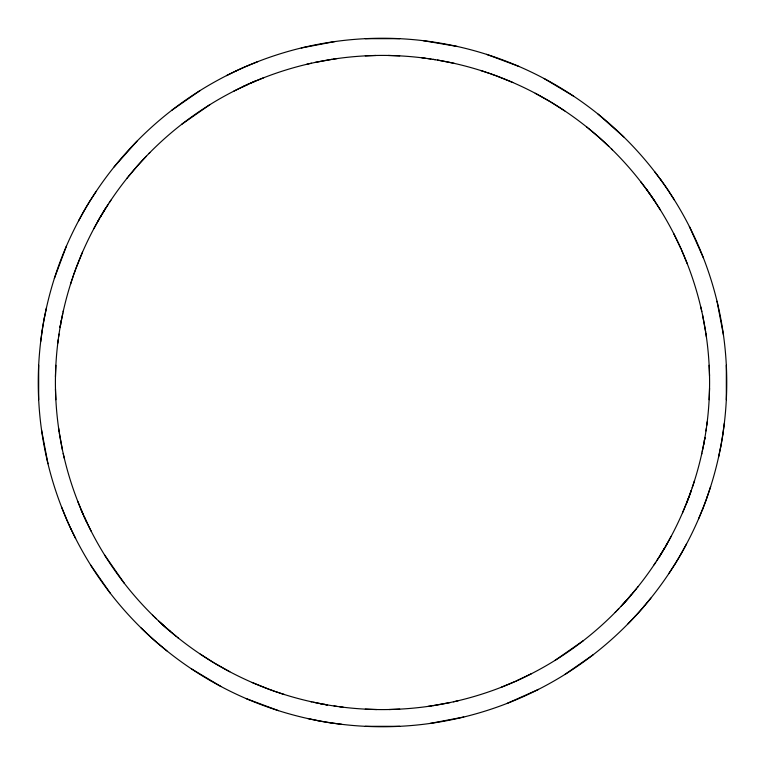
<?xml version="1.0" encoding="UTF-8"?>
<svg xmlns="http://www.w3.org/2000/svg" width="765" height="765" viewBox="0 0 765 765"><rect width="100%" height="100%" fill="white"/><g stroke="black" fill="none" stroke-linecap="round" stroke-linejoin="round"><path stroke-width="1.15" d="M55.463 376.763L55.864 365.288M709.538 388.238A327.085 327.085 0 0 1 214.009 662.853A327.085 327.085 0 0 1 223.954 96.409A327.085 327.085 0 0 1 709.538 388.238L709.136 399.713M38.68 365.288L38.68 399.713M726.32 399.713L726.32 365.288M40.679 341.697L42.104 331.159M724.321 423.303L722.896 433.841M57.777 343.275L58.245 339.574M707.223 421.725L706.755 425.426M58.589 336.992L59.02 334.047M705.98 430.953L706.411 428.008M44.313 318.173L46.464 307.76M720.687 446.827L718.536 457.241M61.238 321.051L62.778 313.487M703.762 443.949L702.222 451.513M63.113 311.929L63.399 310.647M701.888 453.071L701.601 454.353M694.553 480.535L693.004 485.345M70.447 284.465L71.996 279.655M710.647 486.54L707.281 496.628M54.353 278.46L66.383 246.206M692.172 487.812L692.727 486.167M72.359 278.603L73.44 275.429M73.803 274.377L75.668 269.213M76.041 268.18L82.486 252.211M702.681 508.974L698.617 518.794M686.597 502.968L682.514 512.789M78.499 220.97L83.634 211.666M686.501 544.03L681.366 553.334M93.865 228.63L98.369 220.463M671.135 536.37L666.631 544.537M90.385 200.354L96.151 191.422M674.615 564.647L668.849 573.578M105.121 209.151L108.123 204.446M659.879 555.849L656.877 560.554M109.299 202.648L110.906 200.229M655.701 562.352L654.094 564.771M638.067 586.64L637.245 587.663M126.933 178.36L127.755 177.337M650.91 598.058L644.12 606.243M114.09 166.942L136.964 141.209M128.348 176.61L137.308 166.024M636.241 588.897L631.297 594.835M138.035 165.192L146.287 156.251M621.19 606.138L622.538 604.685M635.371 616.093L628.036 623.791M617.231 610.298L618.713 608.749M148.888 153.564L149.806 152.627M616.112 611.436L615.194 612.373M181.63 124.36L209.868 104.681M583.37 640.64L555.132 660.319M171.8 110.256L200.047 90.576M593.2 654.744L564.952 674.424M226.459 75.639L236.012 70.973M233.774 91.178L243.021 86.646M531.522 673.669L515.993 681.108M538.541 689.361L507.109 703.408M514.988 681.548L501.324 687.247M248.042 65.599L257.891 61.592M255.051 81.262L263.676 77.753M301.257 47.975L335.08 41.53M463.743 717.025L429.92 723.47M306.66 64.327L308.477 63.906M456.523 701.094L458.34 700.673M309.385 63.686L311.565 63.208M453.435 701.792L455.615 701.314M314.836 62.491L332.192 59.316M450.164 702.509L432.808 705.684M333.301 59.135L336.992 58.589M428.008 706.411L431.699 705.865M365.288 55.864L375.911 55.482M399.713 709.136L389.089 709.518M365.288 38.68L399.713 38.68M399.713 726.32L365.288 726.32M388.238 55.463L399.713 55.864M376.763 709.538L365.288 709.136M341.697 724.321L331.159 722.896M423.303 40.679L457.241 46.464M343.275 707.223L339.574 706.755M421.725 57.777L425.426 58.245M427.635 58.551L430.953 59.02M334.047 705.98L336.992 706.411M433.124 59.364L435.295 59.718M437.465 60.062L452.163 62.921M321.051 703.762L313.487 702.222M318.173 720.687L307.76 718.536M311.929 701.888L310.647 701.601M453.071 63.113L454.353 63.399M480.535 70.447L485.345 71.996M284.465 694.553L279.655 693.004M486.54 54.353L518.794 66.383M278.46 710.647L246.206 698.617M486.397 72.359L489.571 73.44M275.429 691.56L278.603 692.641M490.623 73.803L495.787 75.668M269.213 689.332L274.377 691.197M496.82 76.041L512.789 82.486M268.18 688.959L252.211 682.514M535.213 93.254L550.226 101.688M229.787 671.747L214.774 663.312M544.03 78.499L573.578 96.151M220.97 686.501L191.422 668.849M551.163 102.261L564.771 110.906M213.837 662.739L200.229 654.094M178.36 638.067L177.337 637.245M586.64 126.933L587.663 127.755M166.942 650.91L158.757 644.12M598.058 114.09L623.791 136.964M588.39 128.348L598.976 137.308M176.103 636.241L170.165 631.297M599.808 138.035L608.749 146.287M148.907 635.371L141.209 628.036M158.862 621.19L160.315 622.538M154.702 617.231L156.251 618.713M153.564 616.112L152.627 615.194M611.436 148.888L612.373 149.806M640.64 181.63L647.037 190.122M654.744 171.8L661.113 180.311M124.36 583.37L104.681 555.132M110.256 593.2L90.576 564.952M668.648 191.116L674.424 200.047M654.563 200.937L660.319 209.868M673.669 233.478L681.108 249.007M91.178 531.226L86.646 521.979M75.639 538.541L70.973 528.988M689.361 226.459L703.408 257.891M681.548 250.012L687.247 263.676M65.599 516.958L61.592 507.109M81.262 509.949L77.753 501.324M717.025 301.257L723.47 335.08M47.975 463.743L41.53 429.92M700.673 306.66L701.094 308.477M63.906 456.523L64.327 458.34M701.314 309.385L701.792 311.565M63.208 453.435L63.686 455.615M702.509 314.836L705.684 332.192M62.491 450.164L59.316 432.808M705.865 333.301L706.411 336.992M58.589 428.008L59.135 431.699M709.136 365.288L709.518 375.911M55.864 399.713L55.482 389.089M660.979 180.052A17.193 0.861 55.1 0 1 668.84 191.336M331.446 722.982A17.193 0.861 9.7 0 1 317.877 720.668M722.982 433.554A17.193 0.861 -80.3 0 1 720.668 447.123M42.018 331.446A17.193 0.861 -80.3 0 1 44.332 317.877M83.452 211.895A17.193 0.861 -59.2 0 1 90.509 200.086M681.548 553.105A17.193 0.861 -59.2 0 1 674.491 564.914M71.059 529.265A17.193 0.861 65.9 0 1 65.446 516.71M235.735 71.059A17.193 0.861 -24.1 0 1 248.29 65.446M707.415 496.361A17.193 0.861 -69.5 0 1 702.605 509.26M644.35 606.043A17.193 0.861 -48.4 0 1 635.199 616.332M158.957 644.35A17.193 0.861 41.6 0 1 148.668 635.199M646.894 189.863A17.193 0.899 55.1 0 1 648.194 191.652M648.854 192.579A17.193 0.899 55.1 0 1 654.764 201.147M647.104 190.265A17.193 0.832 55.1 0 1 648.328 191.958M648.95 192.828A17.193 0.832 55.1 0 1 654.486 200.841M327.535 704.986A17.193 0.899 9.7 0 1 324.054 704.374M322.926 704.163A17.193 0.899 9.7 0 1 320.755 703.752M327.544 704.919A17.193 0.832 9.7 0 1 324.312 704.345M323.251 704.154A17.193 0.832 9.7 0 1 321.176 703.771M704.986 437.465A17.193 0.899 -80.3 0 1 704.374 440.946M704.163 442.074A17.193 0.899 -80.3 0 1 703.752 444.245M704.919 437.456A17.193 0.832 -80.3 0 1 704.345 440.688M704.154 441.749A17.193 0.832 -80.3 0 1 703.771 443.824M60.014 327.535A17.193 0.899 -80.3 0 1 60.626 324.054M60.837 322.926A17.193 0.899 -80.3 0 1 61.248 320.755M60.081 327.544A17.193 0.832 -80.3 0 1 60.655 324.312M60.846 323.251A17.193 0.832 -80.3 0 1 61.229 321.176M98.188 220.703A17.193 0.899 -59.2 0 1 99.287 218.78M99.861 217.796A17.193 0.899 -59.2 0 1 101.649 214.755M102.261 213.741A17.193 0.899 -59.2 0 1 105.245 208.883M98.465 220.339A17.193 0.832 -59.2 0 1 99.507 218.532M100.043 217.604A17.193 0.832 -59.2 0 1 101.707 214.783M102.271 213.846A17.193 0.832 -59.2 0 1 105.073 209.266M666.812 544.298A17.193 0.899 -59.2 0 1 665.713 546.22M665.139 547.205A17.193 0.899 -59.2 0 1 663.351 550.245M662.739 551.259A17.193 0.899 -59.2 0 1 659.755 556.117M666.535 544.661A17.193 0.832 -59.2 0 1 665.493 546.468M664.957 547.396A17.193 0.832 -59.2 0 1 663.293 550.217M662.729 551.154A17.193 0.832 -59.2 0 1 659.927 555.734M86.732 522.265A17.193 0.899 65.9 0 1 85.307 519.225M84.829 518.163A17.193 0.899 65.9 0 1 83.854 516.012A17.193 0.832 65.9 0 0 84.819 517.981M81.119 509.7A17.193 0.899 65.9 0 0 83.375 514.931A17.193 0.832 65.9 0 1 81.329 510.054M86.598 521.835A17.193 0.832 65.9 0 1 85.269 518.966M242.735 86.732A17.193 0.899 -24.1 0 1 245.775 85.307M246.837 84.829A17.193 0.899 -24.1 0 1 248.988 83.854A17.193 0.832 -24.1 0 0 247.019 84.819M255.3 81.119A17.193 0.899 -24.1 0 0 250.069 83.375A17.193 0.832 -24.1 0 1 254.946 81.329M243.165 86.598A17.193 0.832 -24.1 0 1 246.034 85.269M691.331 490.365A17.193 0.899 -69.5 0 1 689.408 495.73M688.997 496.839A17.193 0.899 -69.5 0 1 686.521 503.255M691.13 490.767A17.193 0.832 -69.6 0 1 689.322 495.787M688.94 496.82A17.193 0.832 -69.6 0 1 686.626 502.854M631.517 594.644A17.193 0.899 -48.4 0 1 627.788 598.947M627.004 599.837A17.193 0.899 -48.4 0 1 622.375 604.924M631.173 594.941A17.193 0.832 -48.4 0 1 627.683 598.966M626.956 599.789A17.193 0.832 -48.4 0 1 622.614 604.58M170.356 631.517A17.193 0.899 41.6 0 1 166.053 627.788M165.163 627.004A17.193 0.899 41.6 0 1 160.076 622.375M170.06 631.182A17.193 0.832 41.6 0 1 166.034 627.683M165.211 626.956A17.193 0.832 41.6 0 1 160.411 622.614M210.375 680.63A344.25 344.25 0 0 0 726.75 382.5A344.25 344.25 0 0 0 210.375 84.37A344.25 344.25 0 0 0 210.375 680.63"/></g></svg>
